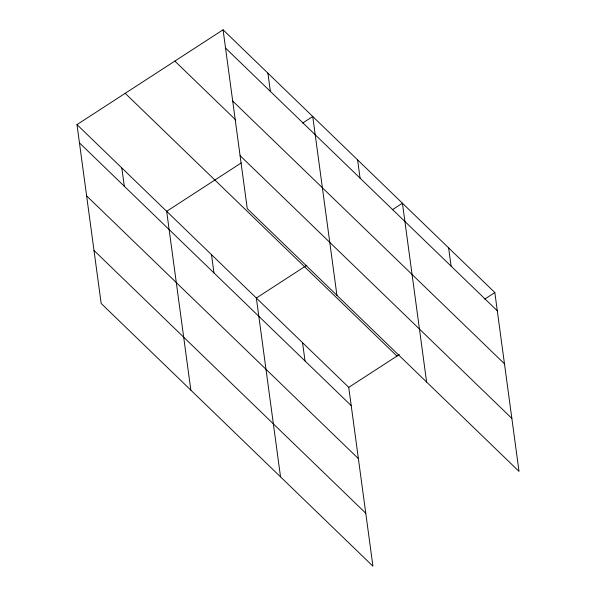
<?xml version="1.0" encoding="UTF-8"?>
<svg xmlns="http://www.w3.org/2000/svg" width="596" height="596" viewBox="0 0 596 596"><rect width="100%" height="100%" fill="white"/><g stroke="black" fill="none" stroke-linecap="round" stroke-linejoin="round"><path stroke-width="0.89" d="M76.981 124.609L348.749 387.363L372.932 566.2L101.164 303.446L76.981 124.609L223.068 29.8L494.836 292.554L519.019 471.391L247.251 208.637L223.068 29.8M241.261 162.909L166.664 211.319L190.847 390.157M302.641 123.067L312.751 116.511L336.934 295.348M306.888 265.227L256.355 298.03L280.53 476.867M392.324 209.777L402.434 203.221L426.617 382.051M348.749 387.363L399.29 354.568M484.727 299.118L494.836 292.554M225.534 48.067L497.31 310.821M232.701 101.052L504.469 363.806M174.859 61.09L235.763 119.975M240.084 155.645L511.852 418.399M125.19 93.319L396.958 356.073M79.454 142.876L351.223 405.63M86.621 195.868L358.39 458.622M93.997 250.462L365.765 513.216M448.639 247.884L451.105 266.151M357.593 159.862L360.066 178.13M267.909 73.152L270.375 91.419M302.552 342.693L305.025 360.96M211.513 254.671L213.979 272.938M121.822 167.96L124.296 186.228"/></g></svg>
